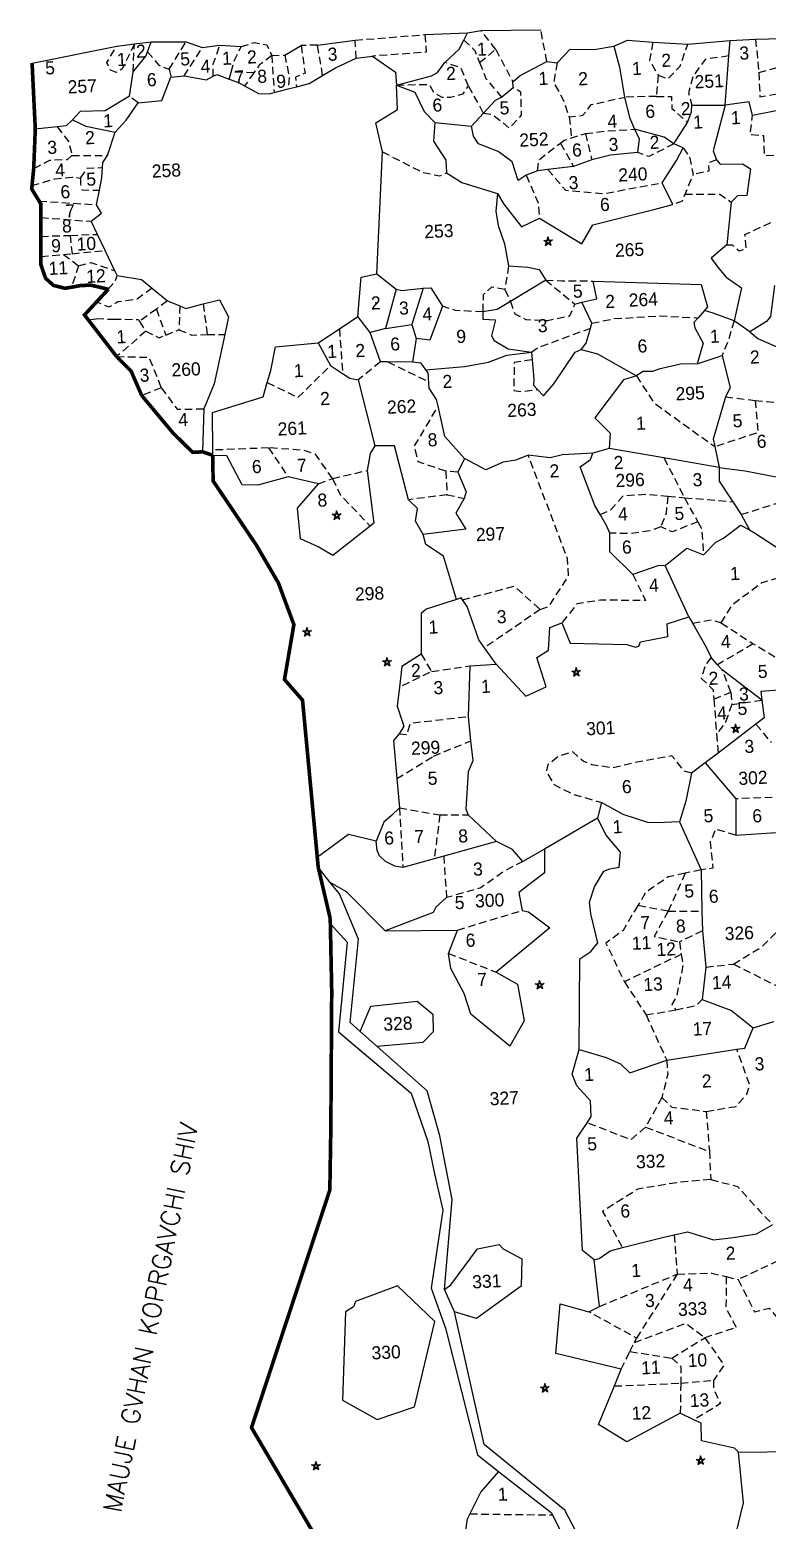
# Model space of a CAD drawing. Header units: metres. Extents: x 291404 to 294611, y 2095644 to 2100556.
# Drawn here: x 291886 to 292372, y 2097976 to 2098958 of the extents above; entities that cross this region are included whole.
import ezdxf
from ezdxf.enums import TextEntityAlignment as Align

# ---------------------------------------------------------------- set-up
doc = ezdxf.new("R2010")
doc.units = ezdxf.units.M
doc.header["$MEASUREMENT"] = 0
doc.linetypes.add('DASHDOT', pattern=[1, 0.5, -0.25, 0, -0.25])
doc.linetypes.add('DASHED', pattern=[0.75, 0.5, -0.25])
for name, color, linetype in [('OFF', 1, 'Continuous'), ('POLY_PARCEL', 6, 'Continuous'), ('POLY_SUBPARCEL', 6, 'DASHED'), ('POLY_WATER', 4, 'Continuous'), ('SYM_STONE', 1, 'Continuous'), ('TEXT_MAPIN', 7, 'Continuous'), ('TEXT_MAPOUT', 7, 'Continuous'), ('TEXT_PARCEL', 7, 'Continuous'), ('V_BOUND_LINE', 7, 'Continuous'), ('V_BOUND_STREAM_LINE', 7, 'DASHDOT')]:
    doc.layers.add(name, color=color, linetype=linetype)
doc.styles.get("Standard").update_dxf_attribs({"font": 'simplex.shx'})
doc.styles.add('TEXT_MAP', font='', dxfattribs={"height": 2.5})
doc.styles.get('TEXT_MAP').set_extended_font_data('Kruti Dev 050')

# ---------------------------------------------------------------- blocks, each defined once
blk = doc.blocks.new('STONE_STAR')
for points in [[(-0.61, 0.2), (0.61, 0.2), (-0.38, -0.52), (-0.23, -0.07)], [(0, 0.64), (-0.38, -0.52), (0, -0.24), (0.38, -0.52)]]:
    blk.add_lwpolyline(points, close=True)
blk.add_lwpolyline([(-0.23, -0.07), (0, -0.24)])

msp = doc.modelspace()

# ---------------------------------------------------------------- linework, layer by layer
at = {"layer": 'OFF'}
for points in [[(292174.67, 2098955.71), (292183.7, 2098957.23)], [(292183.7, 2098957.23), (292223.15, 2098957.79)], [(291887.79, 2098935.91), (291943.6, 2098947.09)], [(291943.6, 2098947.09), (291955.2, 2098948.53)], [(291955.2, 2098948.53), (291966.18, 2098949.96)], [(291966.18, 2098949.96), (291989.26, 2098949.89)], [(291989.26, 2098949.89), (291999.95, 2098946.04)], [(291999.95, 2098946.04), (292011.54, 2098947.77)], [(292011.54, 2098947.77), (292025.59, 2098946.7)], [(292054.45, 2098941.1), (292065.06, 2098947.45)], [(292075.84, 2098947.68), (292100.77, 2098950.93)], [(292146.68, 2098954.61), (292174.67, 2098955.71)], [(292280.32, 2098950.87), (292296.92, 2098949.58)], [(292296.92, 2098949.58), (292319.93, 2098948.33)], [(292319.93, 2098948.33), (292347.79, 2098950.65)], [(292347.79, 2098950.65), (292364.65, 2098951.52)], [(292364.65, 2098951.52), (292469.48, 2098954.24)]]:
    msp.add_lwpolyline(points, dxfattribs=at)
at = {"layer": 'POLY_PARCEL'}
for points in [[(291963.87, 2098943.38), (291966.18, 2098949.96)], [(292159.86, 2098936.33), (292169.36, 2098944.95), (292172.36, 2098951.04)], [(292172.36, 2098951.04), (292174.67, 2098955.71)], [(292233.78, 2098936.08), (292242.39, 2098944.95), (292258.15, 2098944.84), (292271.17, 2098946.93)], [(292271.17, 2098946.93), (292280.32, 2098950.87)], [(292271.17, 2098946.93), (292275.05, 2098933.12), (292278.34, 2098913.46)], [(292347.03, 2098940.54), (292347.79, 2098950.65)], [(291954.31, 2098930.15), (291962.85, 2098940.47), (291963.87, 2098943.38)], [(292079.29, 2098927.72), (292087.69, 2098932.83), (292101.39, 2098939.03)], [(292101.39, 2098939.03), (292112.11, 2098940.43)], [(292112.11, 2098940.43), (292127.22, 2098929.79), (292127.92, 2098921.37)], [(292127.92, 2098921.37), (292150.96, 2098927.44), (292154.93, 2098929.68), (292159.86, 2098936.33)], [(292204.63, 2098923.58), (292209.39, 2098927.6), (292227.03, 2098936.92)], [(292227.03, 2098936.92), (292233.78, 2098936.08)], [(292344.6, 2098908.22), (292347.03, 2098940.54)], [(291951.89, 2098914), (291954.31, 2098930.15)], [(291957.63, 2098909.75), (291973.31, 2098911.25), (291979.27, 2098926.69)], [(291979.27, 2098926.69), (291987.99, 2098927.41)], [(291987.99, 2098927.41), (292002.7, 2098924.92), (292007.06, 2098927.18)], [(292007.06, 2098927.18), (292009.52, 2098928.45), (292017.75, 2098925.32)], [(292062.02, 2098920.19), (292070.49, 2098922.38), (292079.29, 2098927.72)], [(292017.75, 2098925.32), (292023.79, 2098923.02), (292027.84, 2098920.8)], [(292027.84, 2098920.8), (292036.98, 2098915.79), (292043.99, 2098915.55), (292047.35, 2098916.42)], [(292047.35, 2098916.42), (292056.63, 2098918.81)], [(292056.63, 2098918.81), (292062.02, 2098920.19)], [(292118.77, 2098877.36), (292114.41, 2098896.42), (292128.55, 2098905.24), (292127.92, 2098921.37)], [(292127.92, 2098921.37), (292140.06, 2098916.69), (292146.23, 2098903.87), (292153.29, 2098896.63)], [(292197.25, 2098913.31), (292204.81, 2098919.8)], [(292204.81, 2098919.8), (292204.63, 2098923.58)], [(291951.89, 2098914), (291936.01, 2098904.48), (291919.41, 2098903.96), (291914.48, 2098898.46)], [(291942.53, 2098890.36), (291949.73, 2098898.29), (291957.63, 2098909.75)], [(292185.22, 2098902.76), (292193.26, 2098911.37), (292197.25, 2098913.31)], [(292278.34, 2098913.46), (292281.62, 2098899.92), (292284.91, 2098892.21)], [(292319.78, 2098896.81), (292322.36, 2098903.64), (292322.73, 2098908.03)], [(292322.73, 2098908.03), (292344.6, 2098908.22)], [(292344.6, 2098908.22), (292336.75, 2098878), (292338.91, 2098872.1), (292341.3, 2098869.22), (292355.92, 2098869.55), (292361.35, 2098866.07), (292358.81, 2098848.69), (292352.82, 2098848.39), (292348.44, 2098844.26), (292345.75, 2098816.16)], [(292378.26, 2098904.4), (292362.64, 2098901.39), (292360.33, 2098910.28), (292344.6, 2098908.22)], [(291914.48, 2098898.46), (291910.24, 2098894.48), (291904.37, 2098893.88)], [(291914.48, 2098898.46), (291923.13, 2098894.33)], [(292177.32, 2098894.3), (292185.22, 2098902.76)], [(291904.37, 2098893.88), (291889.91, 2098892.39)], [(291923.13, 2098894.33), (291942.53, 2098890.36)], [(291937.44, 2098874.96), (291942.53, 2098890.36)], [(292153.29, 2098896.63), (292152.28, 2098884.31), (292160.47, 2098871.88), (292160.88, 2098863.45)], [(292153.29, 2098896.63), (292177.32, 2098894.3)], [(292213.46, 2098861.92), (292208.08, 2098858.45), (292204.28, 2098870.8), (292194.9, 2098877.63), (292182.12, 2098882.55), (292178.66, 2098887.63), (292177.32, 2098894.3)], [(292310.75, 2098882.67), (292304.42, 2098887.03), (292284.91, 2098892.21)], [(292284.91, 2098892.21), (292287.84, 2098885.93), (292286.83, 2098876.85)], [(292310.75, 2098882.67), (292319.78, 2098896.81)], [(292114.92, 2098796.96), (292118.77, 2098877.36)], [(292302.96, 2098856.93), (292312.45, 2098871.68), (292317.01, 2098880.06)], [(292317.01, 2098880.06), (292310.75, 2098882.67)], [(291934.23, 2098866.99), (291934.46, 2098870.44), (291937.44, 2098874.96)], [(292244.68, 2098867.8), (292227.75, 2098865.74)], [(292256.71, 2098872.18), (292244.68, 2098867.8)], [(292286.83, 2098876.85), (292269.12, 2098875.11), (292256.71, 2098872.18)], [(291932.16, 2098852.02), (291933.79, 2098860.2), (291934.23, 2098866.99)], [(292160.88, 2098863.45), (292171.1, 2098857.24), (292183.84, 2098853.19), (292194.5, 2098849.92)], [(292220.9, 2098864.9), (292213.46, 2098861.92)], [(292227.75, 2098865.74), (292220.9, 2098864.9)], [(291930.27, 2098842.54), (291932.16, 2098852.02)], [(292194.5, 2098849.92), (292193.46, 2098838.17), (292195.07, 2098828.8), (292199.09, 2098816.68), (292201.8, 2098802.21)], [(292194.5, 2098849.92), (292198.63, 2098842.83), (292210.44, 2098827.95), (292222.12, 2098833.77)], [(292310.07, 2098842.7), (292302.96, 2098856.93)], [(291926.72, 2098831.58), (291933.46, 2098836.86), (291930.27, 2098842.54)], [(292222.12, 2098833.77), (292250.07, 2098816.76), (292257.34, 2098829.35), (292297.68, 2098839.47), (292310.07, 2098842.7)], [(291930.85, 2098823.01), (291926.72, 2098831.58)], [(291936.04, 2098812.26), (291930.85, 2098823.01)], [(291942.42, 2098799.04), (291936.04, 2098812.26)], [(292345.75, 2098816.16), (292335.29, 2098807.4), (292340.51, 2098800.53), (292345.29, 2098794.76), (292355.39, 2098787.75), (292350.43, 2098766.1)], [(291943.9, 2098795.97), (291942.42, 2098799.04)], [(292201.8, 2098802.21), (292214.45, 2098801.39), (292221.98, 2098799.75), (292226.32, 2098792.8)], [(291943.9, 2098795.97), (291960.01, 2098793.3), (291976.98, 2098779.13)], [(292102.57, 2098768.96), (292104.75, 2098794.76), (292114.92, 2098796.96)], [(292114.92, 2098796.96), (292127.7, 2098786.86)], [(292226.32, 2098792.8), (292203.11, 2098778.8)], [(292250.02, 2098778.41), (292259.95, 2098780.61), (292257.66, 2098792.24)], [(292257.66, 2098792.24), (292328.83, 2098789.97), (292332.98, 2098775.28), (292330.92, 2098772.87)], [(292377.19, 2098789.24), (292374.45, 2098768.77), (292371.75, 2098765.49), (292360.9, 2098758.67)], [(291976.98, 2098779.13), (291985.12, 2098775.83)], [(292000.51, 2098777.13), (292011.21, 2098779.94), (292017.33, 2098768.68), (292014.84, 2098757.03)], [(292127.7, 2098786.86), (292120.64, 2098761.03)], [(292127.7, 2098786.86), (292131.47, 2098785.9), (292145.44, 2098787.44)], [(292145.44, 2098787.44), (292138, 2098763.59)], [(292145.44, 2098787.44), (292150.58, 2098787.69), (292158.32, 2098775.75)], [(291985.12, 2098775.83), (291989.22, 2098774.16), (292000.51, 2098777.13)], [(292158.32, 2098775.75), (292149.96, 2098753.29), (292141.03, 2098754.29)], [(292184.93, 2098771.9), (292184.88, 2098767.02), (292193.22, 2098766.57), (292190.57, 2098756.13), (292192.44, 2098753.07), (292201.59, 2098747.5), (292216.85, 2098745.31)], [(292203.11, 2098778.8), (292194.31, 2098773.5), (292184.93, 2098771.9)], [(292256.72, 2098764.42), (292250.02, 2098778.41)], [(292330.92, 2098772.87), (292326.76, 2098768.01)], [(292350.43, 2098766.1), (292336.72, 2098771.17), (292330.92, 2098772.87)], [(292076.43, 2098751.42), (292090.36, 2098760.77)], [(292090.36, 2098760.77), (292102.57, 2098768.96)], [(292110.68, 2098758.43), (292102.57, 2098768.96)], [(292120.64, 2098761.03), (292110.68, 2098758.43)], [(292120.64, 2098761.03), (292138, 2098763.59)], [(292138, 2098763.59), (292141.03, 2098754.29)], [(292249.71, 2098747.19), (292253.06, 2098751.36), (292255.8, 2098761.14)], [(292255.8, 2098761.14), (292256.72, 2098764.42)], [(292326.76, 2098768.01), (292324.03, 2098764.82), (292324.49, 2098761.41), (292330.13, 2098751.38), (292326.21, 2098737.73)], [(292360.9, 2098758.67), (292350.43, 2098766.1)], [(292014.84, 2098757.03), (292007.9, 2098724.55), (292001, 2098707.94)], [(292042.83, 2098725.27), (292045.18, 2098733.21), (292048.28, 2098748.77), (292076.43, 2098751.42)], [(292076.43, 2098751.42), (292084.53, 2098736.55)], [(292122.24, 2098738.97), (292117.36, 2098739), (292110.68, 2098758.43)], [(292141.03, 2098754.29), (292138.57, 2098738.88)], [(292360.9, 2098758.67), (292366.19, 2098754.27), (292380.53, 2098748.09), (292393.16, 2098747.56), (292396.86, 2098748.03)], [(292147.4, 2098733.78), (292172.89, 2098736.02), (292188.59, 2098738.86), (292200.61, 2098743.38), (292216.85, 2098745.31)], [(292216.85, 2098745.31), (292217.33, 2098740.39)], [(292217.33, 2098740.39), (292218.57, 2098727.64), (292218.19, 2098723.61), (292220.87, 2098720.74)], [(292220.87, 2098720.74), (292224.84, 2098716.49), (292231.61, 2098724.55), (292245.79, 2098745.28), (292249.71, 2098747.19)], [(292249.71, 2098747.19), (292260.45, 2098744.28), (292286.08, 2098729.77)], [(292326.21, 2098737.73), (292342.58, 2098743.27)], [(292342.58, 2098743.27), (292347.92, 2098721.77), (292344.77, 2098715.89)], [(292084.53, 2098736.55), (292092.46, 2098731.4)], [(292092.46, 2098731.4), (292097.25, 2098728.29), (292102.75, 2098727.12), (292113.77, 2098683.69)], [(292138.57, 2098738.88), (292122.24, 2098738.97)], [(292147.4, 2098733.78), (292144.34, 2098738.02), (292138.57, 2098738.88)], [(292149.43, 2098721.65), (292148.94, 2098731.65), (292147.4, 2098733.78)], [(292326.21, 2098737.73), (292315.05, 2098737.47), (292300.88, 2098734.21), (292296.66, 2098732.57), (292290.36, 2098732.55), (292286.08, 2098729.77)], [(292006.89, 2098680.84), (292006.68, 2098705.65), (292040.03, 2098715.83), (292042.83, 2098725.27)], [(292155.38, 2098709.69), (292154.38, 2098714.16), (292149.43, 2098721.65)], [(292286.08, 2098729.77), (292277.62, 2098727.07), (292258.77, 2098702.1), (292268.72, 2098691.99), (292268.06, 2098681.93)], [(292344.77, 2098715.89), (292336.67, 2098688), (292337.74, 2098683.09)], [(292001, 2098707.94), (292000.2, 2098679.68)], [(292172.76, 2098675.36), (292159.86, 2098689.8), (292155.38, 2098709.69)], [(292006.92, 2098677.37), (292006.89, 2098680.84)], [(292113.77, 2098683.69), (292110.57, 2098678.67), (292108.54, 2098667.4)], [(292135.84, 2098648.11), (292126.66, 2098683.74), (292113.77, 2098683.69)], [(292268.06, 2098681.93), (292257.4, 2098678.9)], [(292304.27, 2098675.64), (292268.06, 2098681.93)], [(292337.74, 2098683.09), (292340.73, 2098669.3)], [(292056.6, 2098663.16), (292036.53, 2098657.61), (292026.19, 2098657.96), (292016.1, 2098676.95), (292006.92, 2098677.37)], [(292172.76, 2098675.36), (292168.33, 2098666.27)], [(292214.78, 2098677.4), (292206.63, 2098674.14), (292198.38, 2098672.88), (292186.88, 2098667.74), (292172.76, 2098675.36)], [(292257.4, 2098678.9), (292237.4, 2098677.64), (292229.18, 2098675.81), (292214.78, 2098677.4)], [(292262.17, 2098638.43), (292258.79, 2098644.31), (292248.95, 2098669.9), (292255.89, 2098674.53), (292257.4, 2098678.9)], [(292340.73, 2098669.3), (292304.27, 2098675.64)], [(292076.59, 2098658.69), (292056.6, 2098663.16)], [(292108.54, 2098667.4), (292113.09, 2098632.69), (292110.68, 2098630.78)], [(292168.33, 2098666.27), (292173.83, 2098653.36), (292172.61, 2098649.01)], [(292340.73, 2098669.3), (292340.64, 2098660.38), (292349.65, 2098646.78)], [(292340.73, 2098669.3), (292357.81, 2098667.25), (292392.82, 2098660.36)], [(292110.68, 2098630.78), (292086.05, 2098611.33), (292076.31, 2098617.16), (292064.6, 2098622.32), (292062.76, 2098642.56), (292076.59, 2098658.69)], [(292145.55, 2098625.1), (292140.53, 2098634.02), (292141.85, 2098642.39), (292135.84, 2098648.11)], [(292172.61, 2098649.01), (292167.06, 2098639.29), (292173.59, 2098628.72), (292145.55, 2098625.1)], [(292349.65, 2098646.78), (292355.17, 2098638.46)], [(292268.55, 2098626.17), (292266.3, 2098631.22), (292262.17, 2098638.43)], [(292355.17, 2098638.46), (292360.52, 2098628.18)], [(292167.41, 2098582.36), (292158.85, 2098610.85), (292147.3, 2098618.6), (292145.55, 2098625.1)], [(292283.63, 2098598.84), (292268.58, 2098613.86), (292268.55, 2098626.17)], [(292330.34, 2098611.81), (292338.53, 2098620.23), (292343.56, 2098622.76), (292354.61, 2098631.31), (292360.52, 2098628.18)], [(292360.52, 2098628.18), (292364.02, 2098626.33), (292381.48, 2098614.86), (292397.56, 2098621.26)], [(292305.12, 2098604.75), (292319.24, 2098616.14), (292330.34, 2098611.81)], [(292305.12, 2098604.75), (292300.26, 2098604.52), (292283.63, 2098598.84)], [(292320.59, 2098570.96), (292305.12, 2098604.75)], [(292171.44, 2098582.16), (292170.57, 2098583.37), (292167.41, 2098582.36)], [(292167.41, 2098582.36), (292147.57, 2098576.07), (292144.27, 2098573.17), (292144.23, 2098566.98), (292144.2, 2098546.38)], [(292185.94, 2098550.6), (292182.22, 2098555.78), (292174.63, 2098577.73), (292171.44, 2098582.16)], [(292193.64, 2098539.86), (292213.26, 2098518.66), (292226.66, 2098524.91), (292220.37, 2098544.15), (292228.16, 2098549.08), (292229.05, 2098563.84), (292236.94, 2098566.9)], [(292236.94, 2098566.9), (292242.41, 2098553.52), (292279.69, 2098552.65), (292285.39, 2098551.05), (292287.77, 2098551.7), (292288.71, 2098554.42), (292306.75, 2098557.98), (292306.35, 2098566.26), (292320.59, 2098570.96)], [(292320.59, 2098570.96), (292323.15, 2098566.72)], [(292323.15, 2098566.72), (292324.66, 2098564.2), (292332.01, 2098550.9), (292335.28, 2098544.1)], [(292144.2, 2098546.38), (292131.54, 2098538.22), (292129.88, 2098524.58)], [(292193.64, 2098539.86), (292185.94, 2098550.6)], [(292339.64, 2098539.34), (292335.28, 2098544.1)], [(292175.39, 2098505.32), (292176.52, 2098538.68), (292193.64, 2098539.86)], [(292342.67, 2098536.03), (292339.64, 2098539.34)], [(292368.85, 2098516.11), (292342.67, 2098536.03)], [(292129.88, 2098524.58), (292128.35, 2098511.97), (292132.8, 2098498.94), (292129.64, 2098493.89)], [(292368.85, 2098516.11), (292370.2, 2098504.43), (292364.81, 2098500.28)], [(292388.84, 2098523.38), (292368, 2098521.79), (292368.85, 2098516.11)], [(292177.04, 2098489.21), (292175.39, 2098505.32)], [(292364.81, 2098500.28), (292339.94, 2098481.15)], [(292129.64, 2098493.89), (292126, 2098489.54), (292128.2, 2098464.31)], [(292175.11, 2098440.42), (292173.9, 2098444.14), (292175.44, 2098468.93), (292178.52, 2098476.29), (292177.04, 2098489.21)], [(292331.37, 2098474.72), (292322.37, 2098467.98)], [(292339.94, 2098481.15), (292331.37, 2098474.72)], [(292331.37, 2098474.72), (292351.57, 2098451.07)], [(292322.37, 2098467.98), (292318.73, 2098449.45), (292314.57, 2098435.87)], [(292128.2, 2098464.31), (292129.88, 2098445.09)], [(292129.88, 2098445.09), (292124.63, 2098440.03), (292119.69, 2098435.67), (292114.49, 2098423.2)], [(292263.05, 2098448.63), (292260.45, 2098438.18)], [(292314.57, 2098435.87), (292299.6, 2098435.14), (292293.7, 2098435.39), (292277.36, 2098440.75), (292263.05, 2098448.63)], [(292351.57, 2098451.07), (292351.62, 2098427.07)], [(292193.85, 2098422.93), (292175.11, 2098440.42)], [(292260.45, 2098438.18), (292225.48, 2098417.9)], [(292248.31, 2098285.73), (292248.79, 2098345.6), (292256.12, 2098350.42), (292260.65, 2098356.13), (292255.95, 2098375.13), (292255.22, 2098382.99), (292258.51, 2098393.11), (292264.54, 2098403.36), (292268.59, 2098404.92), (292274.72, 2098405.91), (292275.61, 2098415.91), (292266.14, 2098427.12), (292260.45, 2098438.18)], [(292314.57, 2098435.87), (292328.72, 2098404.2)], [(292114.49, 2098423.2), (292096.42, 2098427.47), (292075.77, 2098412.39)], [(292351.62, 2098427.07), (292378.33, 2098428.93)], [(292132.16, 2098405.86), (292126.97, 2098406.63), (292120.64, 2098409.76), (292116.68, 2098413.35), (292115.13, 2098417.05), (292114.49, 2098423.2)], [(292193.85, 2098422.93), (292159.06, 2098413.3)], [(292211.33, 2098409.7), (292204.42, 2098417.6), (292193.85, 2098422.93)], [(292225.48, 2098417.9), (292211.33, 2098409.7)], [(292152.85, 2098411.58), (292132.16, 2098405.86)], [(292159.06, 2098413.3), (292152.85, 2098411.58)], [(292328.72, 2098404.2), (292329.28, 2098376.97)], [(292210.73, 2098377.43), (292214.91, 2098376.51), (292228.93, 2098365.94), (292193.56, 2098336.83), (292207.83, 2098328.9), (292212.01, 2098304.71), (292202.68, 2098288.13), (292176.89, 2098309.01), (292172.48, 2098322.68), (292163.79, 2098339.14), (292162.18, 2098349.19), (292168.19, 2098364.49)], [(292329.28, 2098376.97), (292329.55, 2098364.06)], [(292120.41, 2098364.09), (292168.19, 2098364.49)], [(292329.55, 2098364.06), (292331.83, 2098340.17)], [(292331.83, 2098340.17), (292329.51, 2098318.85)], [(292104.12, 2098297.74), (292111.09, 2098314.44), (292141.51, 2098317.64), (292151.88, 2098309.21), (292152.1, 2098297.55), (292145.24, 2098290.35), (292115.18, 2098287.91)], [(292329.51, 2098318.85), (292348.86, 2098311.42), (292363.09, 2098300.1)], [(292352.28, 2098285.97), (292357.55, 2098286.78), (292363.09, 2098300.1)], [(292363.09, 2098300.1), (292376.63, 2098304.19)], [(292253.53, 2098237.55), (292256.34, 2098241.7), (292255.84, 2098251.98), (292246.77, 2098261.84), (292243.65, 2098269.58), (292248.31, 2098285.73)], [(292248.31, 2098285.73), (292266.13, 2098280.63), (292275.62, 2098276.28), (292281.74, 2098270.4), (292306.07, 2098278.79)], [(292306.07, 2098278.79), (292352.28, 2098285.97)], [(292258.17, 2098147.22), (292250.66, 2098153.38), (292246.72, 2098227.5), (292253.53, 2098237.55)], [(292311.06, 2098163.73), (292319.8, 2098165.66), (292336.89, 2098160.31), (292349.87, 2098161.97), (292365.2, 2098164.43), (292375.91, 2098170.45)], [(292276.89, 2098155.26), (292305.86, 2098162.58), (292311.06, 2098163.73)], [(292159.62, 2098127.75), (292163.8, 2098130.68), (292181.42, 2098154.43), (292195.55, 2098157.37), (292198.32, 2098154.5), (292210.66, 2098147.97), (292210.03, 2098129.92), (292180.64, 2098108.6), (292166.23, 2098112.88)], [(292258.17, 2098147.22), (292261.57, 2098148.07), (292268.87, 2098153.23), (292276.89, 2098155.26)], [(292261.72, 2098116.49), (292258.17, 2098147.22)], [(292094.43, 2098113.05), (292092.38, 2098054.78), (292115.15, 2098042), (292139.91, 2098050.33), (292153.33, 2098106.53), (292128.53, 2098130.09), (292100.87, 2098119.74), (292099.53, 2098116.3), (292094.43, 2098113.05)], [(292276.12, 2098075.13), (292233, 2098085.57), (292235.87, 2098118.33), (292254.68, 2098113.06)], [(292254.68, 2098113.06), (292261.72, 2098116.49)], [(292271.55, 2098064.08), (292276.12, 2098075.13)], [(292314.97, 2098046.12), (292279.82, 2098027.24), (292261.06, 2098038.69), (292271.55, 2098064.08)], [(292324.02, 2098041.8), (292314.97, 2098046.12)], [(292353.32, 2098020.51), (292350.79, 2098023.13), (292328.91, 2098027.91), (292328.69, 2098039.57), (292324.02, 2098041.8)], [(292347.4, 2097942.88), (292350.08, 2097959.93), (292356.66, 2097987.03), (292353.32, 2098020.51)], [(292353.32, 2098020.51), (292391.22, 2098021.02)], [(292195.28, 2098007.78), (292183.54, 2097994.39), (292176.37, 2097979.81)], [(292176.37, 2097979.81), (292174.65, 2097976.32), (292171.51, 2097955.9), (292152.57, 2097928.33), (292149.66, 2097926.31), (292138.5, 2097924.27), (292120.67, 2097912.52), (292120.25, 2097897.86)]]:
    msp.add_lwpolyline(points, dxfattribs=at)
at = {"layer": 'POLY_PARCEL', "flags": 128}
for points in [[(292225.48, 2098417.9), (292225.55, 2098402.24), (292208.66, 2098389.37), (292210.73, 2098377.43)], [(292160.98, 2098385.89), (292153.89, 2098379.71), (292152.12, 2098376.13), (292120.41, 2098364.09), (292095.05, 2098389.69), (292084.34, 2098395.95)]]:
    msp.add_lwpolyline(points, dxfattribs=at)
at = {"layer": 'POLY_SUBPARCEL', "ltscale": 10, "flags": 128}
for points in [[(292193.41, 2098944.88), (292183.7, 2098957.23)], [(292227.03, 2098936.92), (292223.15, 2098957.79)], [(291955.2, 2098948.53), (291947.25, 2098932.11), (291943.29, 2098929.59), (291939.11, 2098931.42), (291937.13, 2098936.28), (291943.6, 2098947.09)], [(291954.31, 2098930.15), (291955.2, 2098948.53)], [(291978.18, 2098931.86), (291989.26, 2098949.89)], [(291987.99, 2098927.41), (291999.95, 2098946.04)], [(292007.06, 2098927.18), (292007.18, 2098935.31), (292011.54, 2098947.77)], [(292019.03, 2098929.98), (292021.33, 2098938.33), (292025.59, 2098946.7)], [(292025.59, 2098946.7), (292034.21, 2098949.45), (292042.46, 2098947.81), (292045.7, 2098940.97)], [(292065.06, 2098947.45), (292067.7, 2098929.21), (292061.41, 2098926.57), (292062.02, 2098920.19)], [(292075.84, 2098947.68), (292065.06, 2098947.45)], [(292079.29, 2098927.72), (292075.84, 2098947.68)], [(292100.77, 2098950.93), (292146.68, 2098954.61)], [(292101.39, 2098939.03), (292100.77, 2098950.93)], [(292146.68, 2098954.61), (292147.54, 2098942.99), (292112.11, 2098940.43)], [(292172.36, 2098951.04), (292179.61, 2098944.21), (292182.69, 2098936.27)], [(292296.92, 2098949.58), (292294.8, 2098937.67), (292300.34, 2098927.82)], [(292300.34, 2098927.82), (292306.87, 2098925.44), (292314.89, 2098933.93), (292319.93, 2098948.33)], [(292364.65, 2098951.52), (292366.72, 2098929.7)], [(291963.87, 2098943.38), (291971.35, 2098934.45), (291978.18, 2098931.86)], [(292045.7, 2098940.97), (292037.56, 2098934.45), (292034.02, 2098929.48)], [(292045.7, 2098940.97), (292054.45, 2098941.1)], [(292045.7, 2098940.97), (292047.35, 2098916.42)], [(292054.45, 2098941.1), (292057.22, 2098926.08), (292056.63, 2098918.81)], [(292175.35, 2098920.74), (292170.39, 2098932.64), (292159.86, 2098936.33)], [(292182.69, 2098936.27), (292193.41, 2098944.88)], [(292182.69, 2098936.27), (292186.92, 2098925.68), (292197.25, 2098913.31)], [(292193.41, 2098944.88), (292204.63, 2098923.58)], [(292347.03, 2098940.54), (292331.54, 2098938.44), (292323.33, 2098926.92), (292320.47, 2098916.32), (292322.73, 2098908.03)], [(292366.72, 2098929.7), (292385.71, 2098934.67), (292393.47, 2098941.79), (292403.9, 2098942.29), (292413.22, 2098938.02)], [(291978.18, 2098931.86), (291979.27, 2098926.69)], [(292017.75, 2098925.32), (292019.03, 2098929.98)], [(292034.02, 2098929.48), (292019.03, 2098929.98)], [(292034.02, 2098929.48), (292027.84, 2098920.8)], [(292233.78, 2098936.08), (292231.6, 2098922.79), (292237.49, 2098912.63), (292241.8, 2098900.36), (292250.86, 2098901.47), (292256.25, 2098908.48), (292278.34, 2098913.46)], [(292300.34, 2098927.82), (292299.33, 2098913.95)], [(292366.72, 2098929.7), (292367.51, 2098913.55), (292384.56, 2098916.74), (292406.54, 2098929.61), (292411.9, 2098930.54)], [(292127.92, 2098921.37), (292149.65, 2098921.85), (292152.62, 2098916.26), (292157.82, 2098913.48), (292163.56, 2098913.42), (292171.89, 2098915.51), (292175.35, 2098920.74)], [(292175.35, 2098920.74), (292185.22, 2098902.76)], [(292185.22, 2098902.76), (292191.45, 2098901.96), (292202.34, 2098893.05), (292210.36, 2098901.53), (292209.96, 2098916.68), (292204.81, 2098919.8)], [(291957.63, 2098909.75), (291951.89, 2098914)], [(292299.33, 2098913.95), (292278.34, 2098913.46)], [(292299.33, 2098913.95), (292309.12, 2098913.75), (292309.5, 2098906.01), (292319.78, 2098896.81)], [(292241.8, 2098900.36), (292243.26, 2098886.52)], [(292390.2, 2098861.55), (292384.49, 2098875.1), (292370.67, 2098874.76), (292370.03, 2098887.89), (292361.15, 2098888.62), (292362.64, 2098901.39)], [(291904.37, 2098893.88), (291911.91, 2098883.91), (291914.09, 2098874.98)], [(292235.98, 2098883.06), (292238.5, 2098885.02), (292252.45, 2098889.41)], [(292252.45, 2098889.41), (292266.54, 2098891.1), (292284.91, 2098892.21)], [(292252.45, 2098889.41), (292256.71, 2098872.18)], [(292118.77, 2098877.36), (292144.93, 2098863.95), (292156.52, 2098861.48), (292160.88, 2098863.45)], [(292220.9, 2098864.9), (292221.92, 2098872.08), (292235.98, 2098883.06)], [(292235.98, 2098883.06), (292244.68, 2098867.8)], [(292310.75, 2098882.67), (292294.36, 2098874.24), (292286.83, 2098876.85)], [(292317.01, 2098880.06), (292321.18, 2098873.87), (292322.52, 2098867.19), (292323.42, 2098862.51), (292316.17, 2098844.96), (292310.07, 2098842.7)], [(291914.09, 2098874.98), (291911.02, 2098872.21), (291899.38, 2098871.64), (291888.86, 2098866.23)], [(291914.09, 2098874.98), (291937.44, 2098874.96)], [(292338.91, 2098872.1), (292333.34, 2098869.9), (292333.93, 2098864.58), (292323.42, 2098862.51)], [(291887.75, 2098855.17), (291902.88, 2098859.57), (291913.91, 2098860.69), (291919.77, 2098860.1)], [(291919.77, 2098860.1), (291919.68, 2098856.01), (291920.73, 2098852.27), (291932.16, 2098852.02)], [(291919.77, 2098860.1), (291924.12, 2098866.72), (291934.23, 2098866.99)], [(292213.46, 2098861.92), (292221.27, 2098843.72), (292222.12, 2098833.77)], [(292227.75, 2098865.74), (292239.42, 2098852.02), (292264.5, 2098849.86), (292302.96, 2098856.93)], [(292318.08, 2098849.58), (292341.01, 2098849.57), (292348.44, 2098844.26)], [(291892.46, 2098844.91), (291930.27, 2098842.54)], [(291893.62, 2098834.13), (291926.72, 2098831.58)], [(292345.75, 2098816.16), (292349.22, 2098816.06), (292353.79, 2098812.23), (292358.46, 2098813.47), (292357.66, 2098822.87), (292375.48, 2098831.16)], [(291893.6, 2098821.64), (291912.87, 2098822.35)], [(291912.87, 2098822.35), (291930.85, 2098823.01)], [(291912.87, 2098822.35), (291914.11, 2098810.26)], [(291893.59, 2098808.4), (291908.42, 2098809.75)], [(291908.42, 2098809.75), (291914.11, 2098810.26)], [(291908.42, 2098809.75), (291918.49, 2098802.31)], [(291914.11, 2098810.26), (291936.04, 2098812.26)], [(291918.49, 2098802.31), (291913.77, 2098788.18)], [(291918.49, 2098802.31), (291926.56, 2098804.45), (291942.42, 2098799.04)], [(292201.8, 2098802.21), (292199.42, 2098786.55)], [(291938.04, 2098786.83), (291942.63, 2098792.12), (291943.9, 2098795.97)], [(292226.32, 2098792.8), (292236.73, 2098792.43), (292257.66, 2098792.24)], [(292226.32, 2098792.8), (292245.6, 2098776.95)], [(291966.93, 2098787.53), (291956.96, 2098780.25), (291944.27, 2098778.47), (291938.4, 2098774.93), (291930.31, 2098778.48)], [(291976.98, 2098779.13), (291969.71, 2098773.8)], [(292199.42, 2098786.55), (292190.54, 2098788.15), (292185.03, 2098783.15), (292184.93, 2098771.9)], [(292199.42, 2098786.55), (292203.11, 2098778.8)], [(291969.71, 2098773.8), (291958.64, 2098765.66)], [(291969.71, 2098773.8), (291975.86, 2098756.57)], [(291985.12, 2098775.83), (291984.55, 2098760.17)], [(292000.51, 2098777.13), (292003.26, 2098757.04)], [(292184.93, 2098771.9), (292166.91, 2098772.79), (292158.32, 2098775.75)], [(292203.11, 2098778.8), (292205.95, 2098770.63), (292213.24, 2098766.92), (292227.5, 2098766.26), (292242.25, 2098769.34), (292245.6, 2098776.95)], [(292245.6, 2098776.95), (292250.02, 2098778.41)], [(292256.72, 2098764.42), (292271.61, 2098767.44), (292301.56, 2098769.23), (292326.76, 2098768.01)], [(291924.84, 2098766.65), (291930.04, 2098767.46)], [(291930.04, 2098767.46), (291941.48, 2098767.04)], [(291941.48, 2098767.04), (291957.9, 2098766.96)], [(291957.9, 2098766.96), (291958.64, 2098765.66)], [(291958.64, 2098765.66), (291962.67, 2098759.11)], [(291975.86, 2098756.57), (291984.55, 2098760.17)], [(291984.55, 2098760.17), (291993.16, 2098756.55), (292003.26, 2098757.04)], [(292090.36, 2098760.77), (292092.46, 2098731.4)], [(292216.85, 2098745.31), (292221.24, 2098748.47), (292255.8, 2098761.14)], [(292350.43, 2098766.1), (292347.06, 2098754.03), (292342.58, 2098743.27)], [(291962.67, 2098759.11), (291943.5, 2098742.49)], [(291962.67, 2098759.11), (291971.65, 2098754.83), (291975.86, 2098756.57)], [(292003.26, 2098757.04), (292014.84, 2098757.03)], [(291943.5, 2098742.49), (291964.85, 2098742.02), (291972.91, 2098721.84)], [(292217.33, 2098740.39), (292205.48, 2098738.46), (292205.36, 2098720.17), (292210.47, 2098719.41), (292220.87, 2098720.74)], [(292042.83, 2098725.27), (292062.98, 2098715.42), (292084.53, 2098736.55)], [(292117.36, 2098739), (292102.75, 2098727.12)], [(292122.24, 2098738.97), (292149.22, 2098725.91)], [(291972.91, 2098721.84), (291960.06, 2098716.78)], [(291972.91, 2098721.84), (291983.38, 2098707.85), (292001, 2098707.94)], [(292286.08, 2098729.77), (292297.63, 2098712.03), (292337.74, 2098683.09)], [(292364.26, 2098713.58), (292366.31, 2098692.36), (292337.74, 2098683.09)], [(292344.77, 2098715.89), (292364.26, 2098713.58)], [(292364.26, 2098713.58), (292391.15, 2098710.82), (292392.82, 2098660.36)], [(292160.49, 2098666.87), (292142.31, 2098673.07), (292139.78, 2098683.4), (292155.38, 2098709.69)], [(292043.69, 2098682.28), (292006.89, 2098680.84)], [(292043.69, 2098682.28), (292056.6, 2098663.16)], [(292085.84, 2098662.06), (292074.6, 2098678.04), (292066.71, 2098680.7), (292043.69, 2098682.28)], [(292222.71, 2098575.76), (292228.44, 2098577.92), (292241.31, 2098597.76), (292240.75, 2098609.2), (292214.78, 2098677.4)], [(292304.27, 2098675.64), (292317.76, 2098649.45)], [(292076.59, 2098658.69), (292085.84, 2098662.06)], [(292085.84, 2098662.06), (292093.18, 2098663.77), (292108.54, 2098667.4)], [(292085.84, 2098662.06), (292091.09, 2098651.19), (292110.68, 2098630.78)], [(292168.33, 2098666.27), (292160.49, 2098666.87)], [(292160.49, 2098666.87), (292161.24, 2098651.39)], [(292161.24, 2098651.39), (292135.84, 2098648.11)], [(292161.24, 2098651.39), (292172.61, 2098649.01)], [(292262.17, 2098638.43), (292268.76, 2098641.04), (292277.63, 2098650.81), (292292.17, 2098651.71), (292306.82, 2098650.41)], [(292306.82, 2098650.41), (292305.62, 2098639.14), (292302.16, 2098630.22)], [(292306.82, 2098650.41), (292317.76, 2098649.45)], [(292317.76, 2098649.45), (292349.65, 2098646.78)], [(292317.76, 2098649.45), (292326.5, 2098633.64)], [(292355.17, 2098638.46), (292382.83, 2098647.03), (292392.41, 2098645.13), (292393.16, 2098629.59), (292397.56, 2098621.26)], [(292326.5, 2098633.64), (292309.91, 2098626.9), (292302.16, 2098630.22)], [(292326.5, 2098633.64), (292329.07, 2098629), (292330.34, 2098611.81)], [(292302.16, 2098630.22), (292295.1, 2098627.55), (292282.34, 2098625.76), (292268.55, 2098626.17)], [(292283.63, 2098598.84), (292292.03, 2098581.68), (292262.32, 2098581.92), (292246.92, 2098579.49), (292236.94, 2098566.9)], [(292341.97, 2098566.99), (292349.79, 2098579.37), (292368.74, 2098593.48), (292393.11, 2098600.76)], [(292171.44, 2098582.16), (292205.43, 2098591.11), (292222.71, 2098575.76)], [(292222.71, 2098575.76), (292185.94, 2098550.6)], [(292323.15, 2098566.72), (292335.43, 2098569.04), (292341.97, 2098566.99)], [(292341.97, 2098566.99), (292362.96, 2098553.12)], [(292362.96, 2098553.12), (292339.64, 2098539.34)], [(292397.39, 2098534.48), (292388.78, 2098537.45), (292362.96, 2098553.12)], [(292144.2, 2098546.38), (292151.14, 2098534.85), (292129.88, 2098524.58)], [(292335.28, 2098544.1), (292331.47, 2098539.07), (292328.84, 2098530.48), (292336.67, 2098522.74), (292337.14, 2098516.7)], [(292151.14, 2098534.85), (292176.52, 2098538.68)], [(292348.25, 2098521.27), (292342.67, 2098536.03)], [(292337.14, 2098516.7), (292348.25, 2098521.27)], [(292337.14, 2098516.7), (292338.95, 2098493.75)], [(292348.25, 2098521.27), (292348.98, 2098513.18)], [(292348.98, 2098513.18), (292368.85, 2098516.11)], [(292129.64, 2098493.89), (292134.93, 2098493.26), (292137.12, 2098500.87), (292175.39, 2098505.32)], [(292348.98, 2098513.18), (292344.81, 2098501.48), (292338.95, 2098493.75)], [(292364.81, 2098500.28), (292374.92, 2098488.05)], [(292152.3, 2098479.18), (292177.04, 2098489.21)], [(292338.95, 2098493.75), (292339.94, 2098481.15)], [(292128.2, 2098464.31), (292152.3, 2098479.18)], [(292322.37, 2098467.98), (292317.41, 2098469.3), (292309.5, 2098479.37), (292284.42, 2098474.78), (292270.75, 2098471.41), (292256.81, 2098473.44), (292250.96, 2098475.85), (292244.25, 2098481.93), (292234.94, 2098479.12), (292227.8, 2098473.38), (292226.66, 2098468.94), (292231.8, 2098460.42), (292243.91, 2098454.26), (292263.05, 2098448.63)], [(292129.88, 2098445.09), (292132.16, 2098405.86)], [(292129.88, 2098445.09), (292156.57, 2098440.44)], [(292375.66, 2098451.87), (292351.57, 2098451.07)], [(292156.57, 2098440.44), (292152.85, 2098411.58)], [(292156.57, 2098440.44), (292175.11, 2098440.42)], [(292351.62, 2098427.07), (292338.28, 2098430.98), (292334.79, 2098422.65), (292336.42, 2098405.23), (292328.72, 2098404.2)], [(292159.06, 2098413.3), (292160.98, 2098385.89)], [(292211.33, 2098409.7), (292199.41, 2098403.7), (292183.62, 2098392.43), (292160.98, 2098385.89)], [(292318.2, 2098401.94), (292307.08, 2098399.56), (292292.39, 2098389.51), (292286.98, 2098380.7)], [(292318.2, 2098401.94), (292307, 2098377)], [(292328.72, 2098404.2), (292318.2, 2098401.94)], [(292168.19, 2098364.49), (292210.73, 2098377.43)], [(292286.98, 2098380.7), (292277.28, 2098364.28), (292266.01, 2098355.96), (292278.14, 2098330.5)], [(292307, 2098377), (292286.98, 2098380.7)], [(292307, 2098377), (292297.7, 2098360.22), (292314.6, 2098356.76)], [(292307, 2098377), (292329.28, 2098376.97)], [(292349.98, 2098342.12), (292368.88, 2098353.54), (292387.24, 2098371.88)], [(292329.55, 2098364.06), (292314.6, 2098356.76)], [(292314.6, 2098356.76), (292315.6, 2098348.5)], [(292162.18, 2098349.19), (292193.56, 2098336.83)], [(292315.6, 2098348.5), (292278.14, 2098330.5)], [(292315.6, 2098348.5), (292316.89, 2098341.71), (292312.47, 2098320.5), (292309.45, 2098315.46), (292312.11, 2098311.93)], [(292331.83, 2098340.17), (292349.98, 2098342.12)], [(292349.98, 2098342.12), (292381.09, 2098326.53)], [(292278.14, 2098330.5), (292292.43, 2098308.64)], [(292312.11, 2098311.93), (292325.58, 2098314.92), (292329.51, 2098318.85)], [(292292.43, 2098308.64), (292312.11, 2098311.93)], [(292292.43, 2098308.64), (292306.07, 2098278.79)], [(292306.07, 2098278.79), (292306.82, 2098269.5), (292302.89, 2098254.14)], [(292332.12, 2098245.06), (292351.8, 2098248.35), (292358.8, 2098256.47), (292360.85, 2098262.4), (292352.28, 2098285.97)], [(292302.89, 2098254.14), (292292.17, 2098234.57)], [(292302.89, 2098254.14), (292309.42, 2098247.85), (292332.12, 2098245.06)], [(292332.12, 2098245.06), (292334.18, 2098218.72)], [(292292.17, 2098234.57), (292282.46, 2098226.32), (292253.53, 2098237.55)], [(292292.17, 2098234.57), (292334.18, 2098218.72)], [(292334.18, 2098218.72), (292335.08, 2098200.11)], [(292335.08, 2098200.11), (292314.94, 2098198.35), (292287.14, 2098193.89), (292263.74, 2098179.15), (292276.89, 2098155.26)], [(292335.08, 2098200.11), (292352.81, 2098195.52), (292367.21, 2098179.5), (292375.91, 2098170.45)], [(292311.06, 2098163.73), (292312.91, 2098137.76)], [(292386.19, 2098149.66), (292353.15, 2098134.27)], [(292261.72, 2098116.49), (292312.91, 2098137.76)], [(292312.91, 2098137.76), (292286.17, 2098095.64)], [(292312.91, 2098137.76), (292335.83, 2098138.48), (292345.27, 2098136.18)], [(292345.27, 2098136.18), (292345.13, 2098115.22), (292351.96, 2098102.72), (292331.28, 2098095.88)], [(292345.27, 2098136.18), (292353.15, 2098134.27)], [(292353.15, 2098134.27), (292363.91, 2098113.02), (292373.52, 2098115.43), (292399.11, 2098085.18), (292422.67, 2098089.15)], [(292284.76, 2098092.75), (292286.17, 2098095.64), (292254.68, 2098113.06)], [(292284.76, 2098092.75), (292318.76, 2098105.38), (292331.28, 2098095.88)], [(292281.83, 2098086.79), (292284.76, 2098092.75)], [(292309.38, 2098082.38), (292331.28, 2098095.88)], [(292331.28, 2098095.88), (292343.83, 2098077.83), (292336.93, 2098067.77)], [(292276.12, 2098075.13), (292281.83, 2098086.79)], [(292281.83, 2098086.79), (292309.38, 2098082.38)], [(292309.38, 2098082.38), (292315.48, 2098076.84), (292315.3, 2098065.91)], [(292271.55, 2098064.08), (292315.3, 2098065.91)], [(292315.3, 2098065.91), (292314.97, 2098046.12)], [(292315.3, 2098065.91), (292336.93, 2098067.77)], [(292336.93, 2098067.77), (292336.8, 2098062.32), (292341.56, 2098052.44), (292324.02, 2098041.8)], [(292176.37, 2097979.81), (292230.7, 2097979.07)]]:
    msp.add_lwpolyline(points, dxfattribs=at)
at = {"layer": 'POLY_WATER'}
for points in [[(292084.34, 2098395.95), (292076.37, 2098406.01)], [(292104.12, 2098297.74), (292097.39, 2098303.72), (292102.94, 2098358.5), (292090.34, 2098388.37), (292084.34, 2098395.95)], [(292084.36, 2098368.89), (292095.39, 2098356.5), (292089.73, 2098297.41), (292137.74, 2098256.95), (292148.66, 2098225.24), (292153.02, 2098203.89), (292158.58, 2098179.84), (292150.81, 2098128.46)], [(292115.18, 2098287.91), (292104.12, 2098297.74)], [(292159.62, 2098127.75), (292164.67, 2098186.9), (292156.47, 2098229), (292148.29, 2098258.5), (292115.18, 2098287.91)], [(292150.81, 2098128.46), (292160.26, 2098102.08), (292181.32, 2098018.69), (292195.28, 2098007.78)], [(292166.23, 2098112.88), (292159.62, 2098127.75)], [(292257.22, 2097882.91), (292260.69, 2097932.31), (292256.36, 2097949.1), (292238.91, 2097982.25), (292185.72, 2098025.61), (292166.23, 2098112.88)], [(292195.28, 2098007.78), (292229.88, 2097980.72), (292230.7, 2097979.07)], [(292230.7, 2097979.07), (292248.1, 2097943.8), (292246.92, 2097928.66)]]:
    msp.add_lwpolyline(points, dxfattribs=at)
at = {"layer": 'TEXT_MAPIN'}
msp.add_point((292114.34, 2098777.89), dxfattribs=at)
at = {"layer": 'V_BOUND_LINE', "const_width": 2.4}
for points in [[(291887.79, 2098935.91), (291889.91, 2098892.39)], [(291889.91, 2098892.39), (291888.86, 2098866.23)], [(291888.86, 2098866.23), (291887.75, 2098855.17)], [(291887.75, 2098855.17), (291887.52, 2098852.95), (291892.46, 2098844.91)], [(291892.46, 2098844.91), (291893.63, 2098843), (291893.62, 2098834.13)], [(291893.62, 2098834.13), (291893.6, 2098821.64)], [(291893.6, 2098821.64), (291893.59, 2098808.4)], [(291893.59, 2098808.4), (291893.58, 2098803.02), (291896.69, 2098794.08), (291901.88, 2098789.38), (291909.58, 2098787.44), (291913.77, 2098788.18)], [(291913.77, 2098788.18), (291919.74, 2098789.25), (291926.34, 2098789.57), (291938.04, 2098786.83)], [(291938.04, 2098786.83), (291922.34, 2098769.88), (291924.84, 2098766.65)], [(291924.84, 2098766.65), (291943.5, 2098742.49)], [(291943.5, 2098742.49), (291952.99, 2098732.96), (291960.06, 2098716.78)], [(291960.06, 2098716.78), (291980.76, 2098692.01), (291993.6, 2098679.36), (292000.2, 2098679.68)], [(292000.2, 2098679.68), (292006.92, 2098677.37)], [(292006.92, 2098677.37), (292007.08, 2098660.52), (292035.64, 2098618.15), (292050.07, 2098593.41), (292060.34, 2098565.82), (292054.14, 2098529.67), (292066.04, 2098516.04), (292075.77, 2098412.39)], [(292075.77, 2098412.39), (292076.37, 2098406.01)], [(292084.36, 2098368.89), (292085.28, 2098324.38), (292084.7, 2098234.14), (292084.03, 2098193.23), (292032.41, 2098036.64), (292080.36, 2097955.19), (292063.45, 2097935.37), (292048.2, 2097895.3), (292053.57, 2097825.51), (292052.93, 2097811.11)], [(292084.3, 2098372.03), (292084.36, 2098368.89)]]:
    msp.add_lwpolyline(points, dxfattribs=at)
at = {"layer": 'V_BOUND_STREAM_LINE', "ltscale": 10, "const_width": 2.4, "flags": 128}
msp.add_lwpolyline([(292076.37, 2098406.01), (292084.3, 2098372.03)], dxfattribs=at)

# ---------------------------------------------------------------- block references
at = {"layer": 'SYM_STONE', "xscale": 4.79050121670089, "yscale": 4.79050121670089, "zscale": 4.79050121670089, "rotation": 2.778780771336831}
for p in [(292227.94, 2098818.24), (292088.6, 2098637.73), (292069.03, 2098560.87), (292121.81, 2098541.13), (292246.44, 2098534.4), (292351.53, 2098497.23), (292222.41, 2098328.32), (292225.8, 2098062.59), (292074.94, 2098011.35), (292328.39, 2098014.93)]:
    msp.add_blockref('STONE_STAR', p, dxfattribs=at)

# ---------------------------------------------------------------- texts
at = {"layer": 'TEXT_MAPIN', "style": 'TEXT_MAP'}
for s, height, p in [('2', 8.62, (291959.49, 2098943.76)), ('3', 8.62, (292085.81, 2098941.74)), ('1', 8.62, (292184.19, 2098945.07)), ('3', 8.62, (292357.16, 2098942.52)), ('5', 8.62, (291899.58, 2098932.68)), ('1', 8.62, (291946.9, 2098938.28)), ('5', 8.62, (291988.64, 2098938.57)), ('4', 8.62, (292002.07, 2098933.72)), ('1', 8.62, (292016.18, 2098939.07)), ('2', 8.62, (292032.66, 2098939.98)), ('1', 8.62, (292286.38, 2098932.36)), ('2', 8.62, (292305.73, 2098937.77)), ('6', 8.62, (291966.63, 2098924.94)), ('7', 8.62, (292024.43, 2098926.7)), ('8', 8.62, (292039.4, 2098927.15)), ('9', 8.62, (292051.96, 2098923.91)), ('2', 8.62, (292163.86, 2098929.11)), ('1', 8.62, (292224.73, 2098925.78)), ('2', 8.62, (292250.95, 2098925.64)), ('6', 8.62, (292154.87, 2098908.21)), ('5', 8.62, (292199.12, 2098906.29)), ('6', 8.62, (292295.15, 2098904.06)), ('2', 8.62, (292318.57, 2098905.93)), ('1', 8.62, (291937.86, 2098897.89)), ('4', 8.62, (292270.21, 2098897.54)), ('1', 8.62, (292326.65, 2098897.02)), ('1', 8.62, (292351.56, 2098899.9)), ('2', 8.62, (291925.95, 2098886.79)), ('2', 8.62, (292298.03, 2098883.69)), ('3', 8.62, (291901.02, 2098880.35)), ('6', 8.62, (292246.89, 2098878.59)), ('3', 8.62, (292270.97, 2098882.26)), ('4', 8.62, (291906.25, 2098865.39)), ('5', 8.62, (291926.71, 2098859.35)), ('3', 8.62, (292244.64, 2098857.09)), ('6', 8.62, (291909.7, 2098851.07)), ('7', 8.62, (291912.83, 2098838.45)), ('6', 8.62, (292265.28, 2098842.68)), ('8', 8.62, (291910.7, 2098828.54)), ('9', 8.62, (291903.56, 2098815.54)), ('10', 8.623, (291923.54, 2098816.83)), ('11', 8.623, (291905.06, 2098800.8)), ('12', 8.623, (291929.89, 2098795.58)), ('5', 8.62, (292247.39, 2098785.49)), ('2', 8.62, (292114.34, 2098777.89)), ('2', 8.62, (292268.75, 2098778.85)), ('3', 8.62, (292132.86, 2098774.45)), ('4', 8.62, (292148.27, 2098770.5)), ('1', 8.62, (291946.57, 2098755.53)), ('9', 8.62, (292170.62, 2098755.76)), ('3', 8.62, (292224.3, 2098762.86)), ('1', 8.62, (292337.79, 2098755.86)), ('1', 8.62, (292085.5, 2098745.89)), ('2', 8.62, (292104.06, 2098746.51)), ('6', 8.62, (292127.05, 2098750.77)), ('6', 8.62, (292290.04, 2098749.44)), ('2', 8.62, (292364.13, 2098742.23)), ('3', 8.62, (291961.88, 2098730.21)), ('1', 8.62, (292063.49, 2098733.23)), ('2', 8.62, (292161.49, 2098726.13)), ('2', 8.62, (292080.81, 2098714.89)), ('4', 8.62, (291987.34, 2098700.94)), ('1', 8.62, (292289.04, 2098698.55)), ('5', 8.62, (292352.76, 2098700.15)), ('8', 8.62, (292151.7, 2098687.62)), ('6', 8.62, (292368.57, 2098686.65)), ('6', 8.62, (292035.84, 2098669.99)), ('7', 8.62, (292065.54, 2098670.83)), ('2', 8.62, (292232.06, 2098667.21)), ('2', 8.62, (292274.31, 2098672.71)), ('3', 8.62, (292326.34, 2098661.28)), ('8', 8.62, (292079.11, 2098647.89)), ('4', 8.62, (292277.19, 2098638.69)), ('5', 8.62, (292314.35, 2098639.02)), ('6', 8.62, (292279.77, 2098616.95)), ('1', 8.62, (292351.04, 2098599.49)), ('4', 8.62, (292297.61, 2098591.74)), ('3', 8.62, (292197.26, 2098571.05)), ('1', 8.62, (292152.26, 2098564.23)), ('4', 8.62, (292344.95, 2098554.64)), ('2', 8.62, (292140.76, 2098535.73)), ('2', 8.62, (292336.9, 2098530.52)), ('5', 8.62, (292369.27, 2098534.89)), ('3', 8.62, (292155.55, 2098524.29)), ('1', 8.62, (292186.87, 2098525.15)), ('3', 8.62, (292356.92, 2098520.09)), ('5', 8.62, (292355.92, 2098510.54)), ('4', 8.62, (292342.47, 2098507.54)), ('3', 8.62, (292360.47, 2098485.62)), ('5', 8.62, (292151.76, 2098464.53)), ('6', 8.62, (292279.71, 2098459.07)), ('1', 8.62, (292273.6, 2098432.64)), ('5', 8.62, (292333.56, 2098439.85)), ('6', 8.62, (292365.66, 2098439.83)), ('6', 8.62, (292123.09, 2098425.21)), ('7', 8.62, (292142.9, 2098426.17)), ('8', 8.62, (292171.85, 2098426.57)), ('3', 8.62, (292181.65, 2098404.73)), ('5', 8.62, (292169.56, 2098382.62)), ('5', 8.62, (292320.89, 2098390.27)), ('6', 8.62, (292337.01, 2098386.82)), ('7', 8.62, (292291.86, 2098369.46)), ('8', 8.62, (292315.32, 2098367.17)), ('6', 8.62, (292176.73, 2098357.85)), ('11', 8.623, (292289.46, 2098356.09)), ('12', 8.623, (292305.68, 2098351.98)), ('7', 8.62, (292184.42, 2098331.98)), ('13', 8.623, (292297.07, 2098328.88)), ('14', 8.623, (292342.27, 2098330.08)), ('17', 8.623, (292329.58, 2098299.52)), ('3', 8.62, (292367.18, 2098276.39)), ('1', 8.62, (292254.83, 2098269.38)), ('2', 8.62, (292332.37, 2098265.16)), ('4', 8.62, (292307.3, 2098240.77)), ('5', 8.62, (292256.88, 2098223.61)), ('6', 8.62, (292278.73, 2098179.42)), ('2', 8.62, (292348.13, 2098151.67)), ('1', 8.62, (292285.89, 2098140.23)), ('4', 8.62, (292319.98, 2098130.62)), ('3', 8.62, (292294.96, 2098120.43)), ('10', 8.623, (292326.28, 2098081.13)), ('11', 8.623, (292295.64, 2098076.28)), ('13', 8.623, (292327.64, 2098054.73)), ('12', 8.623, (292289.37, 2098046.44)), ('1', 8.62, (292197.93, 2097992.79))]:
    msp.add_text(s, height=height, rotation=2.77878, dxfattribs=at).set_placement(p, align=Align.MIDDLE)
at = {"layer": 'TEXT_MAPOUT'}
msp.add_text('MAUJE GVHAN KOPRGAVCHI SHIV', height=11.9763, rotation=78.73468, dxfattribs=at).set_placement((291946.26, 2097979.94))
at = {"layer": 'TEXT_PARCEL', "style": 'TEXT_MAP'}
for s, p in [('251', (292334.09, 2098923.91)), ('257', (291920.86, 2098920.55)), ('252', (292218.53, 2098885.46)), ('258', (291976.3, 2098865.06)), ('240', (292283.75, 2098862.51)), ('253', (292155.9, 2098825.17)), ('265', (292281.57, 2098812.86)), ('264', (292290.63, 2098780.04)), ('260', (291989.29, 2098734.05)), ('295', (292321.52, 2098718.3)), ('262', (292131.34, 2098709.51)), ('263', (292210.61, 2098707.33)), ('261', (292059.24, 2098695.11)), ('296', (292281.94, 2098661.13)), ('297', (292189.88, 2098625.5)), ('298', (292110.23, 2098586.29)), ('301', (292262.58, 2098497.62)), ('299', (292147.14, 2098484.71)), ('302', (292362.91, 2098464.88)), ('300', (292189.37, 2098384.12)), ('326', (292353.89, 2098362.58)), ('328', (292128.89, 2098302.89)), ('327', (292199, 2098253.77)), ('332', (292295.42, 2098212.18)), ('331', (292187.48, 2098133.11)), ('333', (292323.06, 2098114.93)), ('330', (292121.13, 2098086.28))]:
    msp.add_text(s, height=8.623, rotation=2.77878, dxfattribs=at).set_placement(p, align=Align.MIDDLE)

doc.saveas('drawing.dxf')
